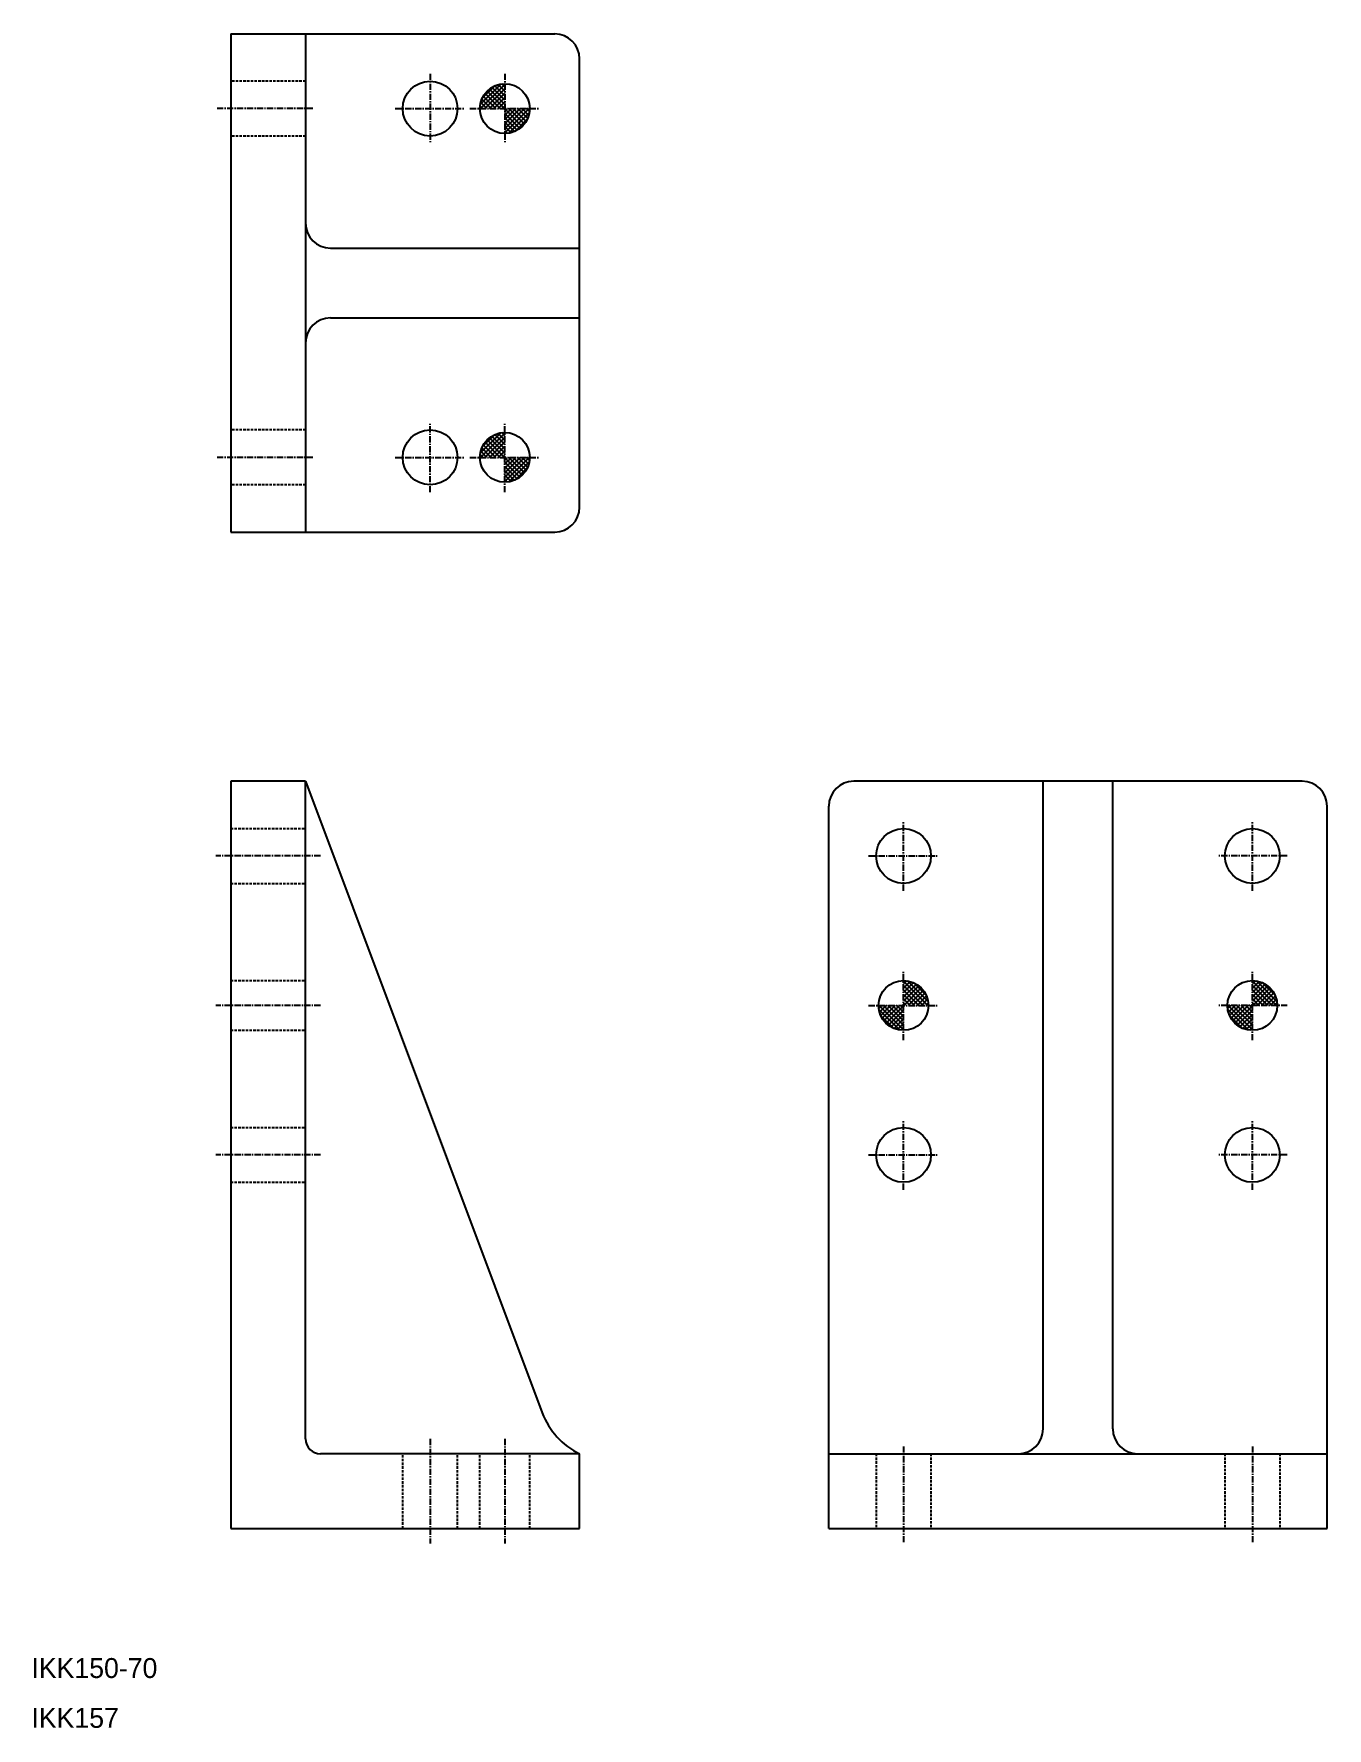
# Model space of a CAD drawing. Extents: x 10 to 270, y 10 to 350.
import ezdxf

# ---------------------------------------------------------------- set-up
doc = ezdxf.new("R2010")
doc.units = 0
doc.linetypes.add('CENTER', pattern=[2, 1.25, -0.25, 0.25, -0.25])
doc.linetypes.add('DASHED', pattern=[0.75, 0.5, -0.25])
doc.layers.get('0').update_dxf_attribs({"linetype": 'CONTINUOUS'})
doc.layers.add('CENTER', color=1, linetype='CENTER')

# ---------------------------------------------------------------- blocks, each defined once
blk = doc.blocks.new('*X3')
at = {"color": 0, "linetype": 'CONTINUOUS'}
for p, q in [((-4.93, 0.83), (-0.83, 4.93)), ((-4.87, 0), (0, 4.87)), ((-4.53, 2.11), (-2.11, 4.53)), ((-3.99, 0), (0, 3.99)), ((-0.07, 0), (-3.57, 3.5)), ((0, 0.82), (-3.1, 3.92)), ((0, 1.7), (-2.58, 4.28)), ((0, 2.59), (-2, 4.58)), ((0, 3.47), (-1.35, 4.82)), ((0, 4.35), (-0.61, 4.96)), ((-4.48, 0), (-4.98, 0.49)), ((-3.6, 0), (-4.84, 1.24)), ((-2.72, 0), (-4.62, 1.91)), ((-1.83, 0), (-4.33, 2.5)), ((-0.95, 0), (-3.98, 3.03)), ((-3.11, 0), (0, 3.11)), ((-2.22, 0), (0, 2.22)), ((-1.34, 0), (0, 1.34)), ((-0.45, 0), (0, 0.45)), ((0, -4.85), (4.85, 0)), ((0, -3.97), (3.97, 0)), ((0, -3.08), (3.08, 0)), ((0, -2.2), (2.2, 0)), ((0, -1.31), (1.31, 0)), ((0, -0.43), (0.43, 0)), ((3.92, -3.1), (0.82, 0)), ((4.28, -2.58), (1.7, 0)), ((4.58, -2), (2.59, 0)), ((4.82, -1.35), (3.47, 0)), ((4.96, -0.61), (4.35, 0)), ((3.5, -3.57), (0, -0.07)), ((3.03, -3.98), (0, -0.95)), ((2.5, -4.33), (0, -1.83)), ((1.91, -4.62), (0, -2.72)), ((0.8, -4.94), (4.94, -0.8)), ((2.06, -4.56), (4.56, -2.06)), ((1.24, -4.84), (0, -3.6)), ((0.49, -4.98), (0, -4.48))]:
    blk.add_line(p, q, dxfattribs=at)
blk = doc.blocks.new('KNOCK')
at = {"color": 7, "linetype": 'CONTINUOUS'}
blk.add_blockref('*X3', (0, 0), dxfattribs=at)

msp = doc.modelspace()

# ---------------------------------------------------------------- linework, layer by layer
at = {"color": 7, "linetype": 'CONTINUOUS'}
for p, q in [((50, 350), (115, 350)), ((50, 350), (50, 250)), ((65, 350), (65, 250)), ((120, 255), (120, 345)), ((70, 307), (120, 307)), ((70, 293), (120, 293)), ((50, 250), (115, 250)), ((50, 200), (50, 50)), ((65, 200), (50, 200)), ((65, 200), (112.5, 73.23)), ((65, 68), (65, 200)), ((265, 200), (175, 200)), ((213, 70), (213, 200)), ((227, 70), (227, 200)), ((170, 50), (170, 195)), ((270, 50), (270, 195)), ((120, 65), (68, 65)), ((120, 50), (120, 65)), ((170, 65), (270, 65)), ((50, 50), (120, 50)), ((170, 50), (270, 50))]:
    msp.add_line(p, q, dxfattribs=at)
at = {"color": 3, "linetype": 'DASHED'}
for p, q in [((65, 340.5), (50, 340.5)), ((65, 329.5), (50, 329.5)), ((65, 270.5), (50, 270.5)), ((65, 259.5), (50, 259.5)), ((50, 190.5), (65, 190.5)), ((50, 179.5), (65, 179.5)), ((50, 160), (65, 160)), ((50, 150), (65, 150)), ((50, 130.5), (65, 130.5)), ((50, 119.5), (65, 119.5)), ((84.5, 50), (84.5, 65)), ((95.5, 50), (95.5, 65)), ((100, 50), (100, 65)), ((110, 50), (110, 65)), ((179.5, 65), (179.5, 50)), ((190.5, 65), (190.5, 50)), ((249.5, 65), (249.5, 50)), ((260.5, 65), (260.5, 50))]:
    msp.add_line(p, q, dxfattribs=at)
at = {"color": 7, "linetype": 'CONTINUOUS'}
for centre, radius in [((90, 335), 5.5), ((105, 335), 5), ((90, 265), 5.5), ((105, 265), 5), ((185, 185), 5.5), ((255, 185), 5.5), ((185, 155), 5), ((255, 155), 5), ((185, 125), 5.5), ((255, 125), 5.5)]:
    msp.add_circle(centre, radius, dxfattribs=at)
for centre, radius, start, end in [((115, 345), 5, 0, 90), ((70, 312), 5, 180, 270), ((70, 288), 5, 90, 180), ((115, 255), 5, 270, 0), ((175, 195), 5, 90, 180), ((265, 195), 5, 0, 90), ((126.55, 78.5), 15, 200.5411, 244.1243), ((208, 70), 5, 270, 0), ((232, 70), 5, 180, 270), ((68, 68), 3, 180, 270)]:
    msp.add_arc(centre, radius, start, end, dxfattribs=at)
at = {"layer": 'CENTER', "color": 1, "linetype": 'CENTER'}
for p, q in [((90, 342), (90, 328)), ((105, 342), (105, 328)), ((66.5, 335), (47, 335)), ((83, 335), (97, 335)), ((98, 335), (112, 335)), ((90, 258), (90, 272)), ((105, 258), (105, 272)), ((66.5, 265), (47, 265)), ((83, 265), (97, 265)), ((98, 265), (112, 265)), ((185, 178), (185, 192)), ((255, 178), (255, 192)), ((68, 185), (47, 185)), ((178, 185), (192, 185)), ((262, 185), (248, 185)), ((185, 148), (185, 162)), ((255, 148), (255, 162)), ((68, 155), (47, 155)), ((178, 155), (192, 155)), ((262, 155), (248, 155)), ((185, 118), (185, 132)), ((255, 118), (255, 132)), ((68, 125), (47, 125)), ((178, 125), (192, 125)), ((262, 125), (248, 125)), ((90, 68), (90, 47)), ((105, 68), (105, 47)), ((185, 66.5), (185, 47)), ((255, 66.5), (255, 47))]:
    msp.add_line(p, q, dxfattribs=at)

# ---------------------------------------------------------------- block references
at = {"color": 7, "linetype": 'CONTINUOUS'}
for p in [(105, 335), (105, 265)]:
    msp.add_blockref('KNOCK', p, dxfattribs=at)
at = {"color": 7, "linetype": 'CONTINUOUS', "rotation": 90}
for p in [(185, 155), (255, 155)]:
    msp.add_blockref('KNOCK', p, dxfattribs=at)

# ---------------------------------------------------------------- texts
at = {"color": 7, "linetype": 'CONTINUOUS'}
for s, p in [('IKK150-70', (10, 20)), ('IKK157', (10, 10))]:
    msp.add_text(s, height=4, dxfattribs=at).set_placement(p)

doc.saveas('drawing.dxf')
